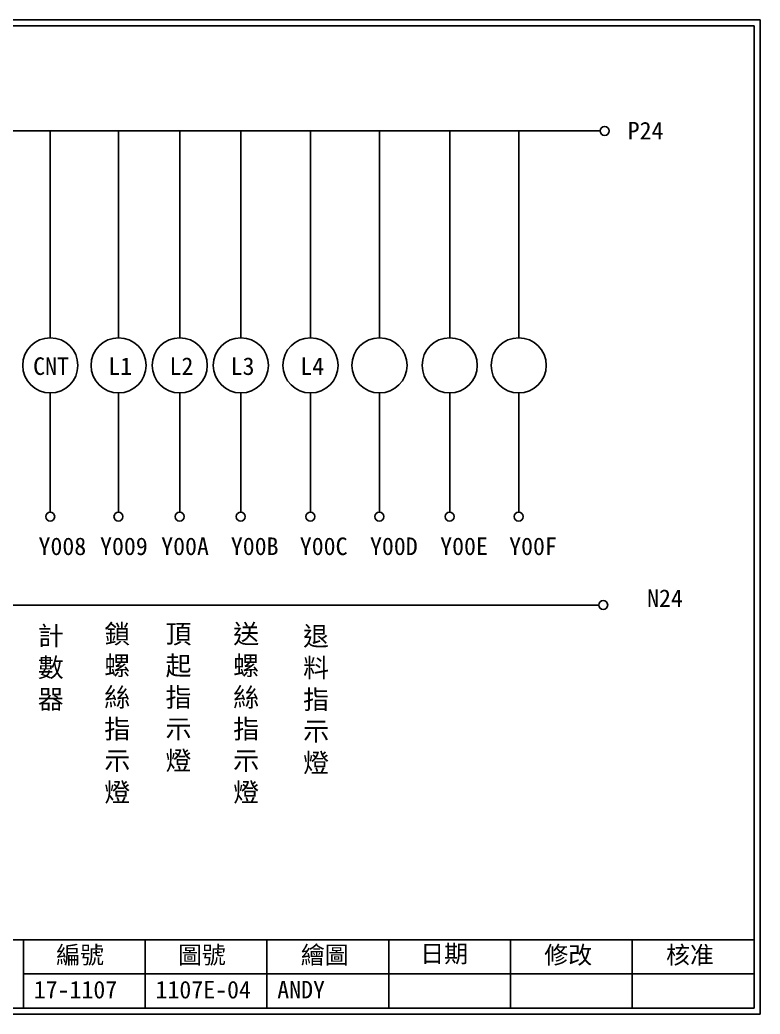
# Model space of a CAD drawing. Extents: x 10 to 297, y 3 to 207.
# Drawn here: x 145 to 297, y 3 to 207 of the extents above; entities that cross this region are included whole.
import ezdxf

# ---------------------------------------------------------------- set-up
doc = ezdxf.new("R2010")
doc.units = 0
doc.layers.add('圖框層', color=7, linetype='CONTINUOUS')
doc.layers.add('標尺寸層', color=3, linetype='CONTINUOUS')
doc.styles.add('CNS', font='romanc.shx', dxfattribs={"bigfont": 'chineset.shx'})
doc.styles.add('STSL', font='kaiu.ttf')

msp = doc.modelspace()

# ---------------------------------------------------------------- linework, layer by layer
at = {"layer": '圖框層', "color": 7}
for p, q in [((297, 206.97), (10, 206.97)), ((297, 3), (297, 206.97)), ((295.75, 205.72), (11.25, 205.72)), ((295.75, 4.25), (295.75, 205.72)), ((11.25, 18.25), (295.75, 18.25)), ((145.75, 4.25), (145.75, 18.25)), ((170.75, 4.25), (170.75, 18.25)), ((195.75, 4.25), (195.75, 18.25)), ((220.75, 4.25), (220.75, 18.25)), ((245.75, 4.25), (245.75, 18.25)), ((270.75, 4.25), (270.75, 18.25)), ((145.75, 11.25), (295.75, 11.25)), ((11.25, 4.25), (295.75, 4.25)), ((10, 3), (297, 3))]:
    msp.add_line(p, q, dxfattribs=at)
at = {"layer": '標尺寸層', "color": 7}
for p, q in [((30.91, 184.2), (264.16, 184.2)), ((151.26, 184.2), (151.26, 141.75)), ((165.28, 184.2), (165.28, 141.75)), ((177.84, 184.2), (177.84, 141.75)), ((190.39, 184.2), (190.39, 141.75)), ((204.69, 184.2), (204.69, 141.75)), ((218.85, 184.2), (218.85, 141.75)), ((233.26, 184.2), (233.26, 141.75)), ((247.43, 184.2), (247.43, 141.75)), ((151.26, 130.43), (151.26, 105.98)), ((165.28, 130.43), (165.28, 105.98)), ((177.84, 130.43), (177.84, 105.98)), ((190.39, 130.43), (190.39, 105.98)), ((204.69, 130.43), (204.69, 105.98)), ((218.85, 130.43), (218.85, 105.98)), ((233.26, 130.43), (233.26, 105.98)), ((247.43, 130.43), (247.43, 105.98)), ((30.91, 86.93), (263.86, 86.93))]:
    msp.add_line(p, q, dxfattribs=at)
for centre, radius in [((265.08, 184.2), 0.92), ((151.26, 136.09), 5.66), ((165.28, 136.09), 5.66), ((177.84, 136.09), 5.66), ((190.39, 136.09), 5.66), ((204.69, 136.09), 5.66), ((218.85, 136.09), 5.66), ((233.26, 136.09), 5.66), ((247.43, 136.09), 5.66), ((151.24, 105.06), 0.92), ((165.26, 105.06), 0.92), ((177.82, 105.06), 0.92), ((190.37, 105.06), 0.92), ((204.67, 105.06), 0.92), ((218.83, 105.06), 0.92), ((233.24, 105.06), 0.92), ((247.41, 105.06), 0.92), ((264.78, 86.93), 0.92)]:
    msp.add_circle(centre, radius, dxfattribs=at)

# ---------------------------------------------------------------- texts
at = {"layer": '圖框層', "color": 7, "style": 'STSL'}
for s, p in [('P24', (269.81, 182.45)), ('CNT', (147.74, 134.13)), ('L1', (163.17, 134.13)), ('L2', (175.74, 134.13)), ('L3', (188.29, 134.13)), ('L4', (202.59, 134.13)), ('Y008', (148.84, 97.18)), ('Y009', (161.48, 97.18)), ('Y00A', (174.03, 97.18)), ('Y00B', (188.33, 97.18)), ('Y00C', (202.49, 97.18)), ('Y00D', (216.9, 97.18)), ('Y00E', (231.31, 97.18)), ('Y00F', (245.47, 97.18)), ('N24', (273.79, 86.53)), ('編號', (152.47, 13.34)), ('圖號', (177.47, 13.34)), ('繪圖', (202.69, 13.34)), ('日期', (227.22, 13.59)), ('修改', (252.69, 13.34)), ('核准', (277.69, 13.34)), ('17-1107', (147.86, 6.22)), ('1107E-04', (172.86, 6.22)), ('ANDY', (197.86, 6.22))]:
    msp.add_text(s, height=3.6, dxfattribs=at).set_placement(p)
at = {"layer": '標尺寸層', "color": 7, "char_height": 3.9, "attachment_point": 1, "style": 'CNS'}
for s, insert, width in [('{\\fDFKai-SB|b0|i0|c136|p65;計數器}', (148.7, 82.55), 5.007), ('{\\fDFKai-SB|b0|i0|c136|p65;鎖螺絲\\P指示燈}', (162.35, 82.95), 6.8229), ('{\\fDFKai-SB|b0|i0|c136|p65;頂起指示燈}', (174.92, 82.95), 6.2509), ('{\\fDFKai-SB|b0|i0|c136|p65;送螺絲指示燈}', (188.82, 82.95), 7.0364), ('{\\fDFKai-SB|b0|i0|c136|p65;退料指示燈}', (203.17, 82.5), 7.0364)]:
    msp.add_mtext(s, dxfattribs=dict(at, insert=insert, width=width))

doc.saveas('drawing.dxf')
